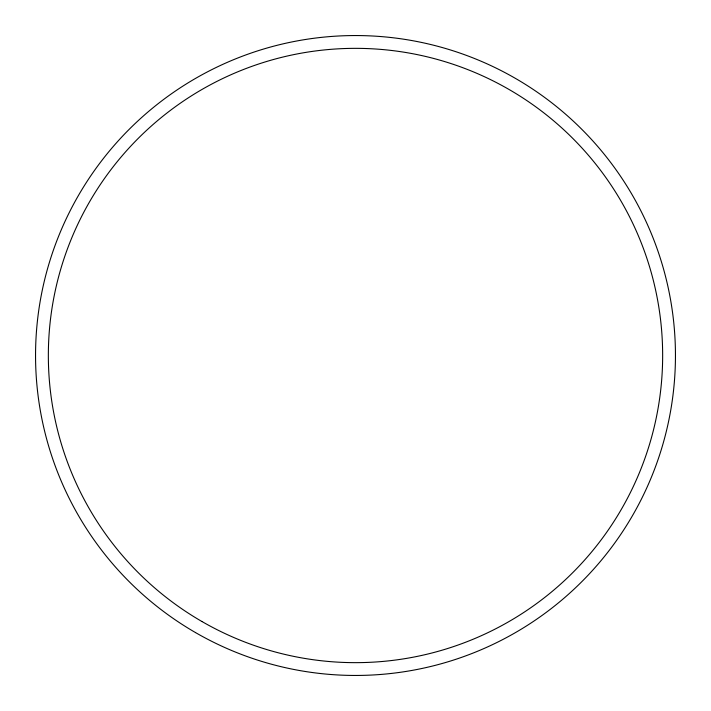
<?xml version="1.0" encoding="UTF-8"?>
<svg xmlns="http://www.w3.org/2000/svg" width="711" height="711" viewBox="0 0 711 711"><rect width="100%" height="100%" fill="white"/><g stroke="black" fill="none" stroke-linecap="round" stroke-linejoin="round"><path stroke-width="1.07" d="M195.525 632.586A319.95 319.95 0 0 0 675.45 355.5A319.95 319.95 0 0 0 195.525 78.414A319.95 319.95 0 0 0 195.525 632.586M201.924 621.503A307.152 307.152 0 0 0 662.652 355.5A307.152 307.152 0 0 0 201.924 89.497A307.152 307.152 0 0 0 201.924 621.503"/></g></svg>
